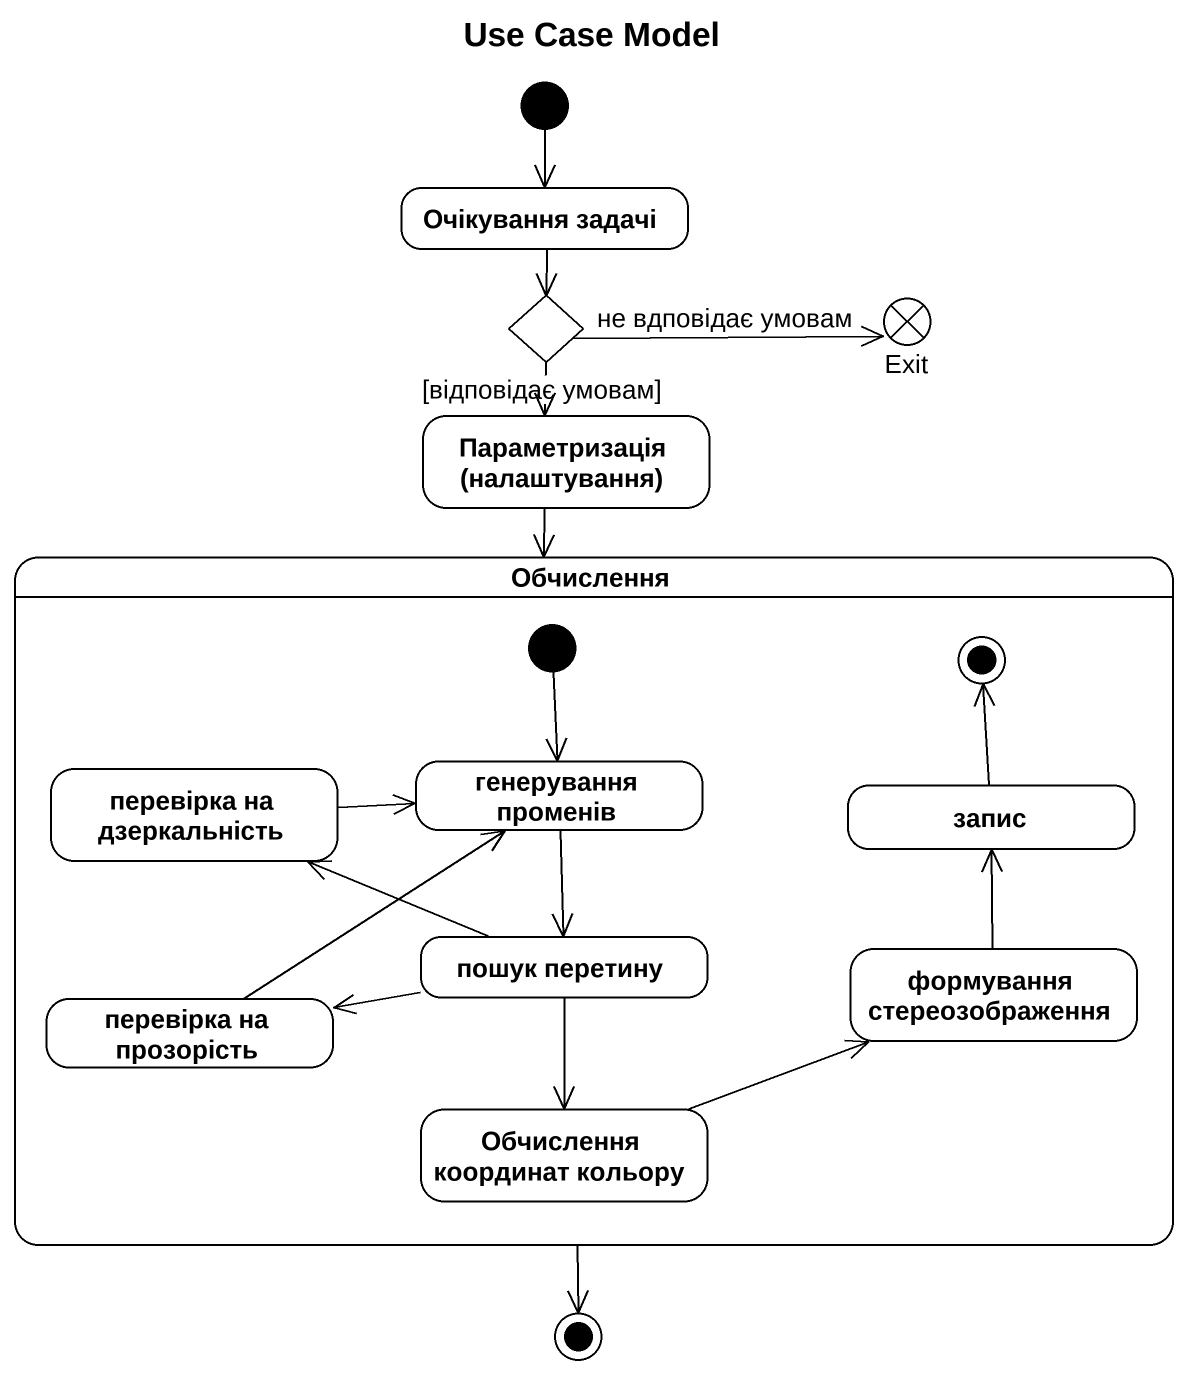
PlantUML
@startuml
title Use Case Model
hide empty description
state "Очікування задачі" as Очікування_задачі
state choice1 <<choice>>
state Exit <<choice>>
state "Параметризація (налаштування)" as Параметризація_налаштування
state Обчислення {
  state "перевірка на дзеркальність" as перевірка_на_дзеркальність
  state "генерування променів" as генерування_променів
  state запис
  state "перевірка на прозорість" as перевірка_на_прозорість
  state "пошук перетину" as пошук_перетину
  state "формування стереозображення" as формування_стереозображення
  state "Обчислення координат кольору" as Обчислення_координат_кольору
  [*] --> генерування_променів
  запис -up-> [*]
}
[*] --> Очікування_задачі
Очікування_задачі --> choice1
choice1 -right-> Exit : не вдповідає умовам
choice1 --> Параметризація_налаштування : [відповідає умовам]
Параметризація_налаштування --> Обчислення
перевірка_на_дзеркальність -right-> генерування_променів
генерування_променів --> пошук_перетину
перевірка_на_прозорість -up-> генерування_променів
пошук_перетину -left-> перевірка_на_дзеркальність
пошук_перетину -left-> перевірка_на_прозорість
пошук_перетину --> Обчислення_координат_кольору
формування_стереозображення -up-> запис
Обчислення_координат_кольору -right-> формування_стереозображення
Обчислення --> [*]
@enduml
